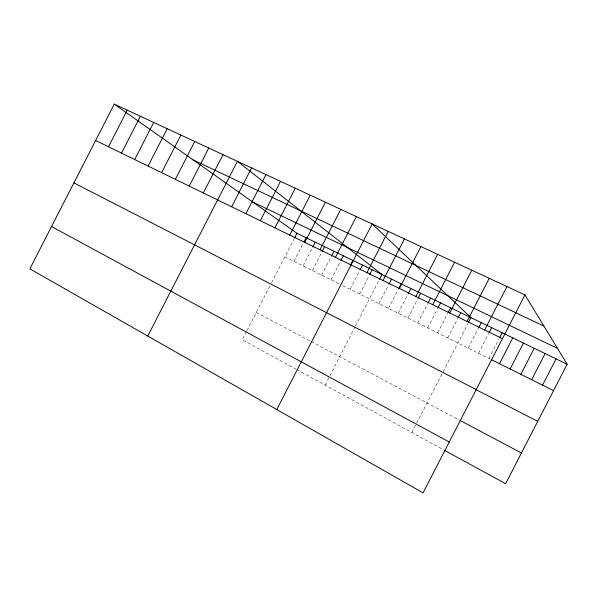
<?xml version="1.0" encoding="UTF-8"?>
<svg xmlns="http://www.w3.org/2000/svg" width="597" height="597" viewBox="0 0 597 597"><rect width="100%" height="100%" fill="white"/><g stroke="black" fill="none" stroke-linecap="round" stroke-linejoin="round"><path stroke-width="0.45" stroke-dasharray="2.98 2.24" d="M246.524 331.507L242.263 339.797L296.022 369.177M246.949 330.671L270.411 284.985M271.598 282.68L294.045 238.964M293.963 261.329L303.164 243.419M303.119 265.896L312.358 247.904M312.35 270.493L321.634 252.427M321.664 275.127L330.984 256.986M331.051 279.806L340.409 261.59M350.066 289.276L359.603 270.71M359.692 294.067L369.274 275.426M325.119 385.072L354.79 327.35M355.596 325.768L379.028 280.187M378.908 303.642L388.58 284.844M388.498 308.418L398.206 289.538M398.162 313.231L407.908 294.269M407.908 318.082L417.699 299.045M417.743 322.984L427.668 303.672M427.653 327.917L437.623 308.53M437.653 332.902L447.668 313.425M447.735 337.924L457.795 318.365M411.87 432.482L442.31 373.312M443.131 371.707L468.011 323.35M468.167 348.096L478.316 328.372M478.518 353.252L488.712 333.447M488.958 358.454L499.196 338.559M284.881 256.807L339.73 284.127M342.902 285.709L490.577 359.26M256.322 312.418L310.447 341.118M311.224 341.529L459.294 420.049M296.799 369.603L443.892 449.981"/><path stroke-width="0.9" d="M114.273 104.117L29.85 268.859L423.057 492.883L524.942 294.918L114.273 104.117L296.963 233.293L567.15 364.245L505.622 483.712L444.683 450.414M108.49 146.772L127.258 110.154M121.512 153.116L140.407 116.258M134.706 159.541L153.72 122.445M148.071 166.048L167.22 128.713M161.615 172.645L180.891 135.071M175.339 179.331L194.741 141.504M189.242 186.107L208.778 148.026M203.338 192.965L223.002 154.638M147.772 336.044L237.419 161.332L381.961 274.486L379.446 279.374M231.666 206.763L251.598 167.921M245.897 213.696L265.971 174.6M260.322 220.726L280.53 181.361M274.941 227.845L295.291 188.219M289.761 235.061L310.246 195.167M294.463 238.158L296.963 233.293M304 241.785L306.089 237.718M304.783 242.375L325.41 202.211M312.776 247.083L315.298 242.181M320.007 249.792L340.775 209.353M322.052 251.606L324.581 246.68M331.402 256.165L333.947 251.218M335.439 257.314L356.364 216.599M340.835 260.762L343.387 255.792M350.842 264.426L352.909 260.404M276.784 409.549L372.162 223.935L470.958 317.619L468.436 322.529M360.021 269.904L362.506 265.061M366.968 272.665L388.184 231.382M369.692 274.613L372.192 269.754M383.065 280.508L404.43 238.927M388.998 284.023L391.52 279.12M398.624 288.717L401.154 283.791M399.386 288.455L420.915 246.591M408.333 293.448L410.878 288.5M415.945 296.522L437.631 254.352M418.124 298.216L420.684 293.254M428.086 302.873L430.564 298.045M432.743 304.701L454.586 262.232M438.041 307.724L440.534 302.873M448.086 312.619L450.593 307.746M449.787 313.007L471.794 270.225M458.22 317.552L460.735 312.664M467.078 321.425L489.249 278.336M478.742 327.552L481.279 322.626M484.63 329.977L506.965 286.567M489.137 332.619L491.682 327.663M499.622 337.73L502.181 332.753M499.488 363.692L512.771 337.887M510.114 368.991L523.457 343.066M520.83 374.326L534.233 348.29M531.643 379.714L545.106 353.558M542.554 385.147L556.083 358.879M193.256 159.966L543.912 326.074M252.829 202.084L557.479 348.357M95.624 140.504L502.435 338.648M491.391 359.663L553.561 390.625M73.916 182.883L476.227 389.565M475.973 389.617L537.74 421.355M460.093 420.475L521.435 453.004M51.551 226.524L449.243 442.004M524.942 294.918L567.15 364.245"/></g></svg>
